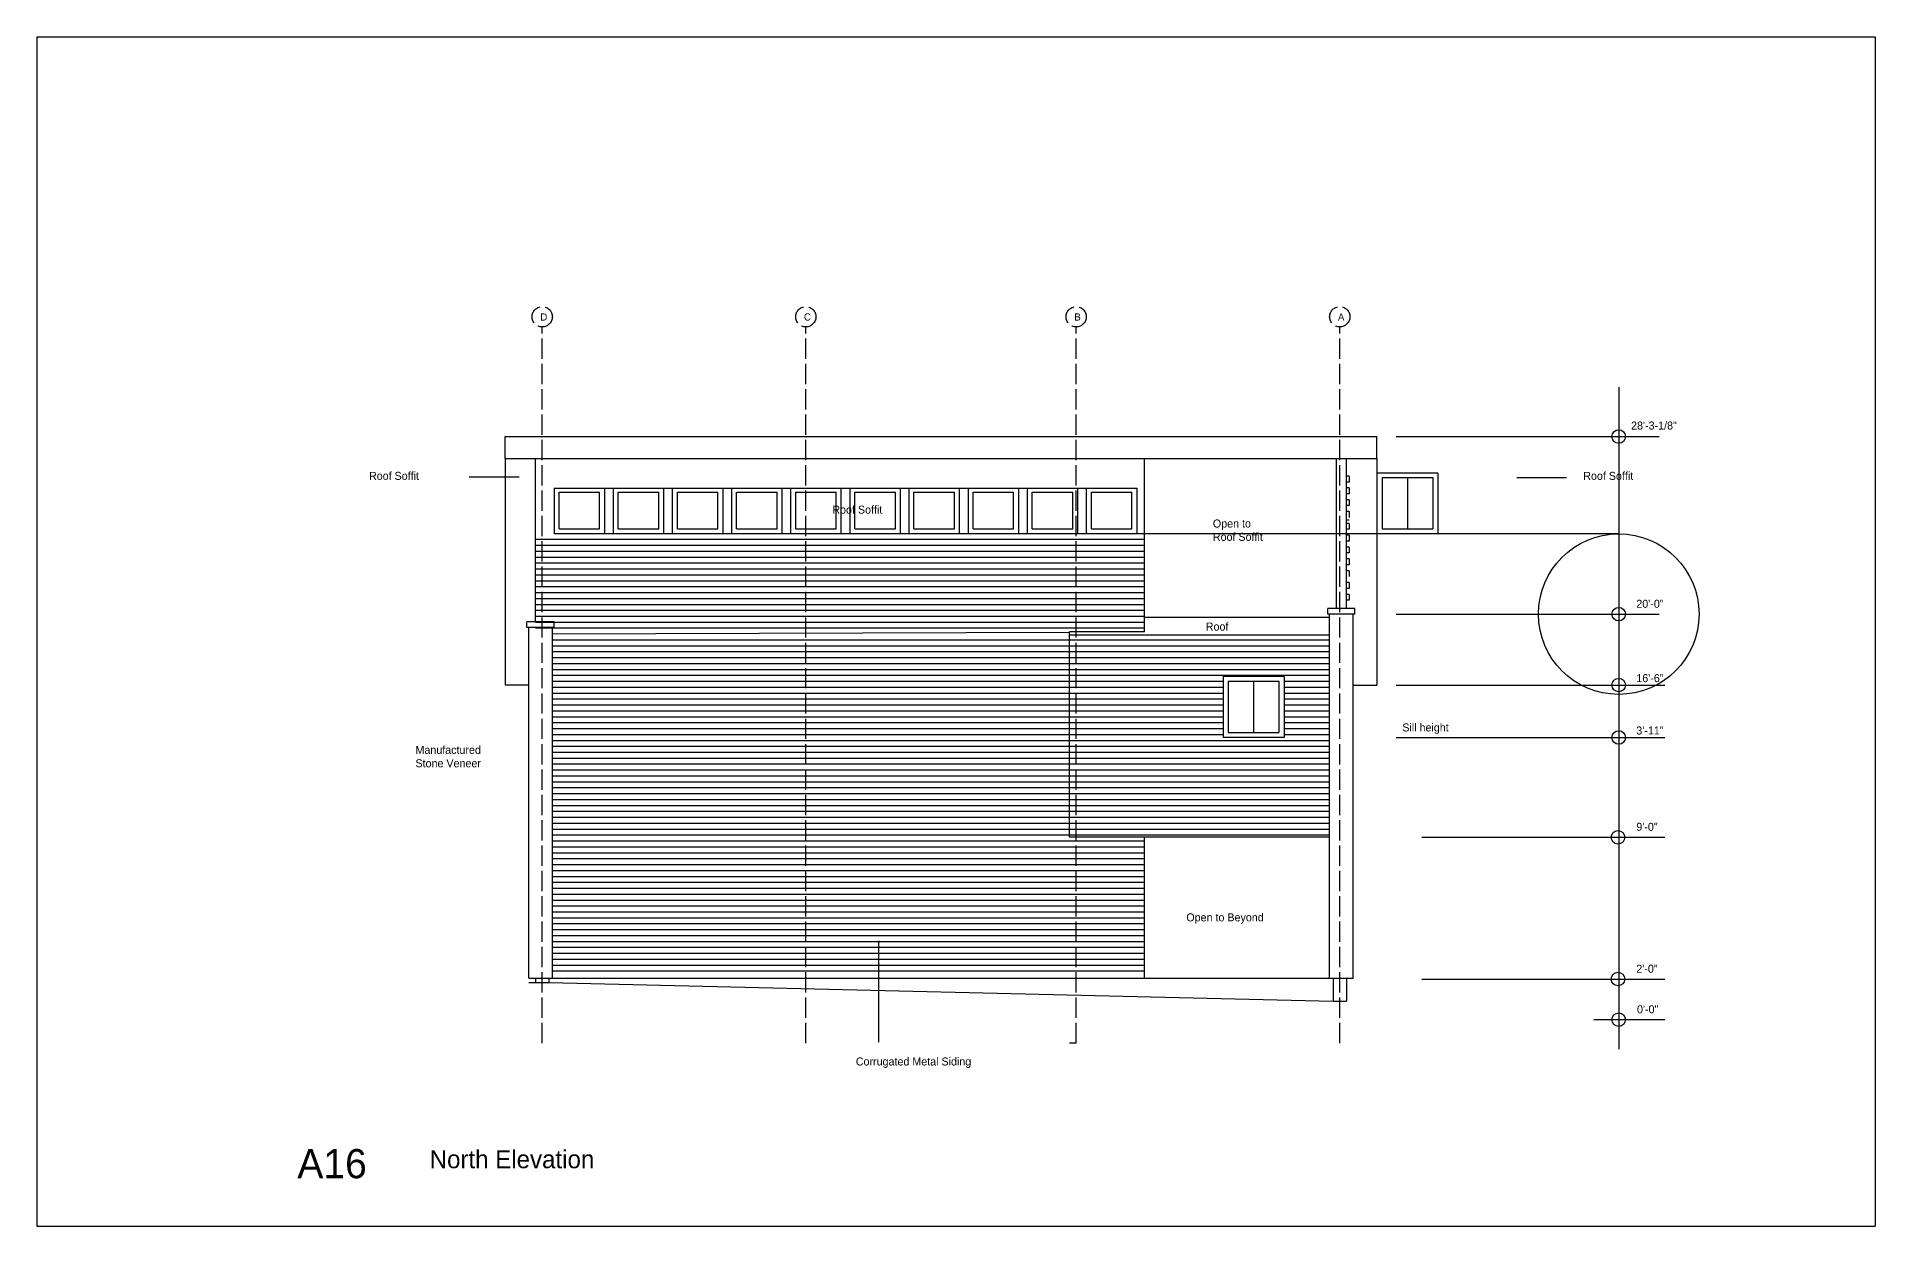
# Model space of a CAD drawing. Header units: inches. Extents: x -173 to 8050, y -1067 to 3486.
# Drawn here: x 6962 to 8050, y -1067 to -363 of the extents above; entities that cross this region are included whole.
import ezdxf

# ---------------------------------------------------------------- set-up
doc = ezdxf.new("R2010")
doc.units = ezdxf.units.IN
doc.header["$MEASUREMENT"] = 0
doc.linetypes.add('ACAD_ISO02W100', pattern=[15, 12, -3])
for name, color, linetype in [('const', 7, 'Continuous'), ('e1', 7, 'Continuous'), ('e2', 251, 'Continuous'), ('grid', 252, 'ACAD_ISO02W100'), ('walls', 7, 'Continuous')]:
    doc.layers.add(name, color=color, linetype=linetype)

msp = doc.modelspace()

# ---------------------------------------------------------------- linework, layer by layer
for p, q in [((6962.4, -363.4), (6962.4, -1067.4)), ((6962.4, -363.4), (8050.4, -363.4)), ((8050.4, -363.4), (8050.4, -1067.4)), ((6962.4, -1067.4), (8050.4, -1067.4))]:
    msp.add_line(p, q)
at = {"layer": 'e1'}
for p, q in [((7239.5, -612.9), (7755.5, -612.9)), ((7618, -715.5), (7618, -612.9)), ((7247.8, -624), (7218.2, -624)), ((7791.5, -621.6), (7755.5, -621.6)), ((7755.5, -621.6), (7755.5, -657.6)), ((7791.5, -621.6), (7791.5, -657.6)), ((7867.7, -624.5), (7838.2, -624.5)), ((7898.6, -657.6), (7618, -657.6)), ((7791.5, -657.6), (7755.5, -657.6)), ((7727.5, -707.1), (7618, -707.1)), ((7726.5, -705.1), (7726.5, -701.7)), ((7742.5, -705.1), (7742.5, -701.7)), ((7252.5, -713.1), (7252.5, -709.7)), ((7268.5, -713.1), (7268.5, -709.7)), ((7573.5, -837.1), (7573.5, -715.5)), ((7618, -715.5), (7573.5, -715.5)), ((7727.5, -717.6), (7573.5, -717.6)), ((7700.5, -742.1), (7664.5, -742.1)), ((7664.5, -742.1), (7664.5, -778.1)), ((7700.5, -742.1), (7700.5, -778.1)), ((7700.5, -778.1), (7664.5, -778.1)), ((7727.5, -837.1), (7573.5, -837.1)), ((7618, -920.6), (7618, -837.1)), ((7265.5, -920.6), (7741.5, -920.6)), ((7577.5, -959), (7573.5, -959))]:
    msp.add_line(p, q, dxfattribs=at)
at = {"layer": 'e2'}
for p, q in [((7898.6, -570.8), (7898.6, -962.6)), ((7766.8, -600), (7922.5, -600)), ((7239.5, -612.9), (7239.5, -747.1)), ((7755.5, -612.9), (7755.5, -747.1)), ((7268.5, -630.6), (7268.5, -657.6)), ((7268.5, -630.6), (7613.5, -630.6)), ((7298.5, -657.6), (7298.5, -630.6)), ((7303.5, -630.6), (7303.5, -657.6)), ((7333.5, -657.6), (7333.5, -630.6)), ((7338.5, -630.6), (7338.5, -657.6)), ((7368.5, -657.6), (7368.5, -630.6)), ((7373.5, -630.6), (7373.5, -657.6)), ((7403.5, -657.6), (7403.5, -630.6)), ((7408.5, -630.6), (7408.5, -657.6)), ((7438.5, -657.6), (7438.5, -630.6)), ((7443.5, -630.6), (7443.5, -657.6)), ((7473.5, -657.6), (7473.5, -630.6)), ((7478.5, -630.6), (7478.5, -657.6)), ((7508.5, -657.6), (7508.5, -630.6)), ((7513.5, -630.6), (7513.5, -657.6)), ((7543.5, -657.6), (7543.5, -630.6)), ((7548.5, -630.6), (7548.5, -657.6)), ((7578.5, -657.6), (7578.5, -630.6)), ((7583.5, -630.6), (7583.5, -657.6)), ((7613.5, -657.6), (7613.5, -630.6)), ((7739, -623.4), (7737.5, -623.4)), ((7739, -626.9), (7737.5, -626.9)), ((7739, -630.4), (7737.5, -630.4)), ((7739, -623.4), (7739, -626.9)), ((7739, -630.4), (7739, -633.9)), ((7758.5, -624.3), (7788.5, -624.3)), ((7758.5, -624.3), (7758.5, -654.6)), ((7773.5, -624.3), (7773.5, -654.6)), ((7788.5, -624.3), (7788.5, -654.6)), ((7271.5, -654.6), (7271.5, -633)), ((7271.5, -633), (7295.5, -633)), ((7295.5, -654.6), (7295.5, -633)), ((7306.5, -654.6), (7306.5, -633)), ((7306.5, -633), (7330.5, -633)), ((7330.5, -654.6), (7330.5, -633)), ((7341.5, -654.6), (7341.5, -633)), ((7341.5, -633), (7365.5, -633)), ((7365.5, -654.6), (7365.5, -633)), ((7376.5, -654.6), (7376.5, -633)), ((7376.5, -633), (7400.5, -633)), ((7400.5, -654.6), (7400.5, -633)), ((7411.5, -654.6), (7411.5, -633)), ((7411.5, -633), (7435.5, -633)), ((7435.5, -654.6), (7435.5, -633)), ((7446.5, -654.6), (7446.5, -633)), ((7446.5, -633), (7470.5, -633)), ((7470.5, -654.6), (7470.5, -633)), ((7481.5, -654.6), (7481.5, -633)), ((7481.5, -633), (7505.5, -633)), ((7505.5, -654.6), (7505.5, -633)), ((7516.5, -654.6), (7516.5, -633)), ((7516.5, -633), (7540.5, -633)), ((7540.5, -654.6), (7540.5, -633)), ((7551.5, -654.6), (7551.5, -633)), ((7551.5, -633), (7575.5, -633)), ((7575.5, -654.6), (7575.5, -633)), ((7586.5, -654.6), (7586.5, -633)), ((7586.5, -633), (7610.5, -633)), ((7610.5, -654.6), (7610.5, -633)), ((7739, -633.9), (7737.5, -633.9)), ((7739, -637.4), (7737.5, -637.4)), ((7739, -640.9), (7737.5, -640.9)), ((7739, -637.4), (7739, -640.9)), ((7739, -644.4), (7737.5, -644.4)), ((7739, -649.4), (7737.5, -649.4)), ((7739, -651.4), (7737.5, -651.4)), ((7739, -644.4), (7739, -647.9)), ((7739, -651.4), (7739, -654.9)), ((7257.5, -660.8), (7618, -660.8)), ((7618, -657.6), (7268.5, -657.6)), ((7271.5, -654.6), (7295.5, -654.6)), ((7306.5, -654.6), (7330.5, -654.6)), ((7341.5, -654.6), (7365.5, -654.6)), ((7376.5, -654.6), (7400.5, -654.6)), ((7411.5, -654.6), (7435.5, -654.6)), ((7446.5, -654.6), (7470.5, -654.6)), ((7481.5, -654.6), (7505.5, -654.6)), ((7516.5, -654.6), (7540.5, -654.6)), ((7551.5, -654.6), (7575.5, -654.6)), ((7586.5, -654.6), (7610.5, -654.6)), ((7739, -654.9), (7737.5, -654.9)), ((7739, -658.4), (7737.5, -658.4)), ((7739, -661.9), (7737.5, -661.9)), ((7739, -658.4), (7739, -661.9)), ((7758.5, -654.6), (7788.5, -654.6)), ((7257.5, -664.3), (7618, -664.3)), ((7257.5, -667.8), (7618, -667.8)), ((7257.5, -671.3), (7618, -671.3)), ((7739, -665.4), (7737.5, -665.4)), ((7739, -668.9), (7737.5, -668.9)), ((7739, -672.4), (7737.5, -672.4)), ((7739, -665.4), (7739, -668.9)), ((7739, -672.4), (7739, -675.9)), ((7257.5, -674.8), (7618, -674.8)), ((7257.5, -678.3), (7618, -678.3)), ((7257.5, -681.8), (7618, -681.8)), ((7257.5, -685.3), (7618, -685.3)), ((7739, -675.9), (7737.5, -675.9)), ((7739, -679.4), (7737.5, -679.4)), ((7739, -679.4), (7739, -682.9)), ((7257.5, -688.8), (7618, -688.8)), ((7257.5, -692.3), (7618, -692.3)), ((7257.5, -695.8), (7618, -695.8)), ((7739, -686.4), (7737.5, -686.4)), ((7739, -689.9), (7737.5, -689.9)), ((7739, -693.4), (7737.5, -693.4)), ((7739, -686.4), (7739, -689.9)), ((7739, -693.4), (7739, -696.9)), ((7257.5, -699.3), (7618, -699.3)), ((7257.5, -702.8), (7618, -702.8)), ((7257.5, -706.3), (7618, -706.3)), ((7739, -696.9), (7737.5, -696.9)), ((7766.8, -705.1), (7922.5, -705.1)), ((7257.5, -709.8), (7618, -709.8)), ((7257.5, -713.3), (7618, -713.3)), ((7267.5, -716.8), (7573.5, -715.8)), ((7267.5, -720.3), (7727.5, -720.3)), ((7267.5, -723.8), (7727.5, -723.8)), ((7267.5, -727.3), (7727.5, -727.3)), ((7267.5, -730.8), (7727.5, -730.8)), ((7267.5, -734.3), (7727.5, -734.3)), ((7267.5, -737.8), (7727.5, -737.8)), ((7253.5, -747.1), (7239.5, -747.1)), ((7267.5, -741.3), (7727.5, -741.3)), ((7267.5, -744.8), (7664.5, -744.8)), ((7267.5, -748.3), (7664.5, -748.3)), ((7667.5, -744.8), (7697.5, -744.8)), ((7667.5, -744.8), (7667.5, -775.1)), ((7682.5, -744.8), (7682.5, -775.1)), ((7697.5, -744.8), (7697.5, -775.1)), ((7700.5, -744.8), (7727.5, -744.8)), ((7700.5, -748.3), (7727.5, -748.3)), ((7741.5, -747.1), (7755.5, -747.1)), ((7766.8, -747.1), (7925.8, -747.1)), ((7267.5, -751.8), (7664.5, -751.8)), ((7267.5, -755.3), (7664.5, -755.3)), ((7267.5, -758.8), (7664.5, -758.8)), ((7700.5, -751.8), (7727.5, -751.8)), ((7700.5, -755.3), (7727.5, -755.3)), ((7700.5, -758.8), (7727.5, -758.8)), ((7267.5, -762.3), (7664.5, -762.3)), ((7267.5, -765.8), (7664.5, -765.8)), ((7267.5, -769.3), (7664.5, -769.3)), ((7700.5, -762.3), (7727.5, -762.3)), ((7700.5, -765.8), (7727.5, -765.8)), ((7700.5, -769.3), (7727.5, -769.3)), ((7267.5, -772.8), (7664.5, -772.8)), ((7267.5, -776.3), (7664.5, -776.3)), ((7267.5, -779.8), (7727.5, -779.8)), ((7267.5, -783.3), (7727.5, -783.3)), ((7667.5, -775.1), (7697.5, -775.1)), ((7700.5, -772.8), (7727.5, -772.8)), ((7700.5, -776.3), (7727.5, -776.3)), ((7766.8, -778.1), (7925.8, -778.1)), ((7267.5, -786.8), (7727.5, -786.8)), ((7267.5, -790.3), (7727.5, -790.3)), ((7267.5, -793.8), (7727.5, -793.8)), ((7267.5, -797.3), (7727.5, -797.3)), ((7267.5, -800.8), (7727.5, -800.8)), ((7267.5, -804.3), (7727.5, -804.3)), ((7267.5, -807.8), (7727.5, -807.8)), ((7267.5, -811.3), (7727.5, -811.3)), ((7267.5, -814.8), (7727.5, -814.8)), ((7267.5, -818.3), (7727.5, -818.3)), ((7267.5, -821.8), (7727.5, -821.8)), ((7267.5, -825.3), (7727.5, -825.3)), ((7267.5, -828.8), (7727.5, -828.8)), ((7267.5, -832.3), (7727.5, -832.3)), ((7267.5, -835.8), (7727.5, -835.8)), ((7782, -837.1), (7925.8, -837.1)), ((7267.5, -839.3), (7618, -839.3)), ((7267.5, -842.8), (7618, -842.8)), ((7267.5, -846.3), (7618, -846.3)), ((7267.5, -849.8), (7618, -849.8)), ((7267.5, -853.3), (7618, -853.3)), ((7267.5, -856.8), (7618, -856.8)), ((7267.5, -860.3), (7618, -860.3)), ((7267.5, -863.8), (7618, -863.8)), ((7267.5, -867.3), (7618, -867.3)), ((7267.5, -870.8), (7618, -870.8)), ((7267.5, -874.3), (7618, -874.3)), ((7267.5, -877.8), (7618, -877.8)), ((7267.5, -881.3), (7618, -881.3)), ((7267.5, -884.8), (7618, -884.8)), ((7267.5, -888.3), (7618, -888.3)), ((7267.5, -891.8), (7618, -891.8)), ((7267.5, -895.3), (7618, -895.3)), ((7267.5, -898.8), (7618, -898.8)), ((7267.5, -902.3), (7618, -902.3)), ((7267.5, -905.8), (7618, -905.8)), ((7267.5, -909.3), (7618, -909.3)), ((7267.5, -912.8), (7618, -912.8)), ((7267.5, -916.3), (7618, -916.3)), ((7782, -921.1), (7925.8, -921.1)), ((7883.8, -945.1), (7925.8, -945.1))]:
    msp.add_line(p, q, dxfattribs=at)
for centre, radius in [((7898.6, -600), 4), ((7898.6, -705.1), 47.5), ((7898.6, -705.1), 4), ((7898.6, -747.1), 4), ((7898.6, -778.1), 4), ((7898.1, -837.2), 4), ((7898.1, -921.1), 4), ((7898.6, -945.1), 4)]:
    msp.add_circle(centre, radius, dxfattribs=at)
at = {"layer": 'grid'}
for p, q in [((7261.5, -959), (7261.5, -535.1)), ((7417.5, -959), (7417.5, -535.1)), ((7577.5, -959), (7577.5, -535.1)), ((7733.5, -959), (7733.5, -535.1))]:
    msp.add_line(p, q, dxfattribs=at)
for centre in [(7261.5, -529.1), (7417.5, -529.1), (7577.5, -529.1), (7733.5, -529.1)]:
    msp.add_circle(centre, 6, dxfattribs=at)
at = {"layer": 'walls'}
for p, q in [((7239.5, -600), (7755.5, -600)), ((7239.5, -612.9), (7239.5, -600)), ((7755.5, -612.9), (7755.5, -600)), ((7257.5, -709.7), (7257.5, -612.9)), ((7731.5, -701.7), (7731.5, -612.9)), ((7737.5, -701.7), (7737.5, -612.9)), ((7742.5, -701.7), (7726.5, -701.7)), ((7742.5, -705.1), (7726.5, -705.1)), ((7727.5, -920.6), (7727.5, -705.1)), ((7741.5, -920.6), (7741.5, -705.1)), ((7268.5, -709.7), (7252.5, -709.7)), ((7268.5, -713.1), (7252.5, -713.1)), ((7253.5, -920.6), (7253.5, -713.1)), ((7267.5, -920.6), (7267.5, -713.1)), ((7460.8, -958.4), (7460.8, -898.4)), ((7253.5, -920.6), (7265.5, -920.6)), ((7253.5, -923.1), (7265.5, -923.1)), ((7257.5, -920.6), (7257.5, -923.1)), ((7265.5, -920.6), (7265.5, -923.1)), ((7265.5, -923.1), (7729.5, -934.1)), ((7729.5, -920.6), (7729.5, -934.1)), ((7729.5, -920.6), (7737.5, -920.6)), ((7737.5, -920.6), (7737.5, -934.1)), ((7729.5, -934.1), (7737.5, -934.1))]:
    msp.add_line(p, q, dxfattribs=at)

# ---------------------------------------------------------------- texts
at = {"layer": 'const', "attachment_point": 1}
for s, insert, char_height, width in [('D', (7260.4, -527.1), 4.26, 1625.197), ('C', (7416.4, -527.1), 4.26, 1625.197), ('B', (7576.4, -527.1), 4.26, 1625.197), ('A', (7732.4, -527.1), 4.26, 1625.197), ('28\'-3-1/8"', (7905.9, -591.1), 4.74, 1805.775), ('\\PRoof Soffit', (7159, -613), 4.736, 1805.775), ('\\PRoof Soffit', (7877.6, -613), 4.736, 1805.775), ('\\PRoof Soffit', (7433.2, -633), 4.736, 1805.775), ('Open to^JRoof Soffit', (7658.4, -649.1), 4.736, 1805.775), ('20\'-0"', (7909, -696.6), 4.74, 1805.775), ('Roof', (7654.2, -710.1), 4.74, 1805.775), ('16\'-6"', (7909, -740.6), 4.74, 1805.775), ('\\PSill height', (7770.5, -761.9), 4.736, 1805.775), ('3\'-11"', (7909, -771.6), 4.74, 1805.775), ('Manufactured^JStone Veneer', (7186.5, -783.1), 4.736, 1805.775), ('9\'-0"', (7909, -828.6), 4.74, 1805.775), ('Open to Beyond', (7642.7, -882.2), 4.736, 1805.775), ('2\'-0"', (7909, -912.6), 4.74, 1805.775), ('0\'-0"', (7909.4, -936.6), 4.74, 1805.775), ('Corrugated Metal Siding', (7447.1, -967.5), 4.736, 1805.775), ('A16', (7116.6, -1021.7), 17.26, 6582.049), ('North Elevation', (7194.9, -1022.4), 10.656, 4062.993)]:
    msp.add_mtext(s, dxfattribs=dict(at, insert=insert, char_height=char_height, width=width))

doc.saveas('drawing.dxf')
